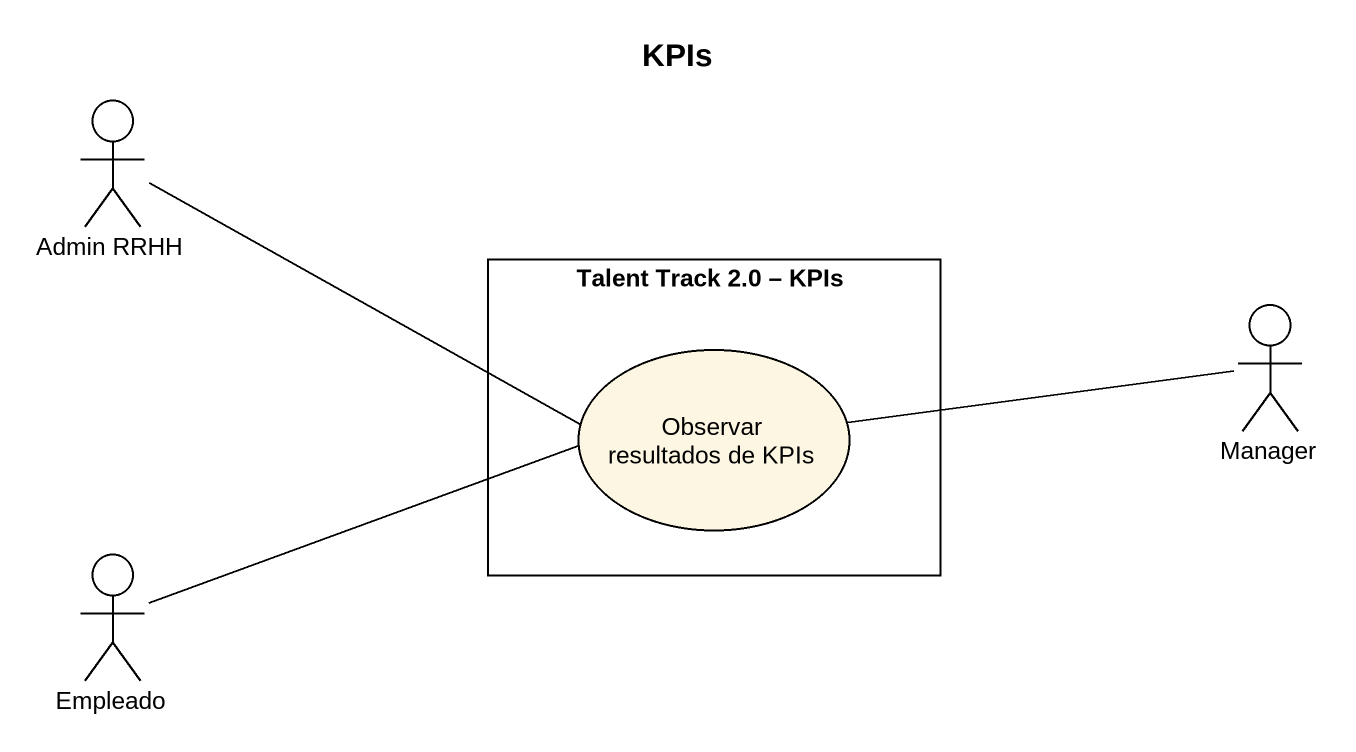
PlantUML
@startuml
title KPIs
actor "Admin RRHH" as Admin_RRHH
rectangle "Talent Track 2.0 – KPIs" as Talent_Track_2_0_KPIs {
  usecase "Observar resultados de KPIs" as Observar_resultados_de_KPIs
}
actor Manager
actor Empleado
Admin_RRHH -right- Observar_resultados_de_KPIs
Manager -left- Observar_resultados_de_KPIs
Empleado -right- Observar_resultados_de_KPIs
@enduml
